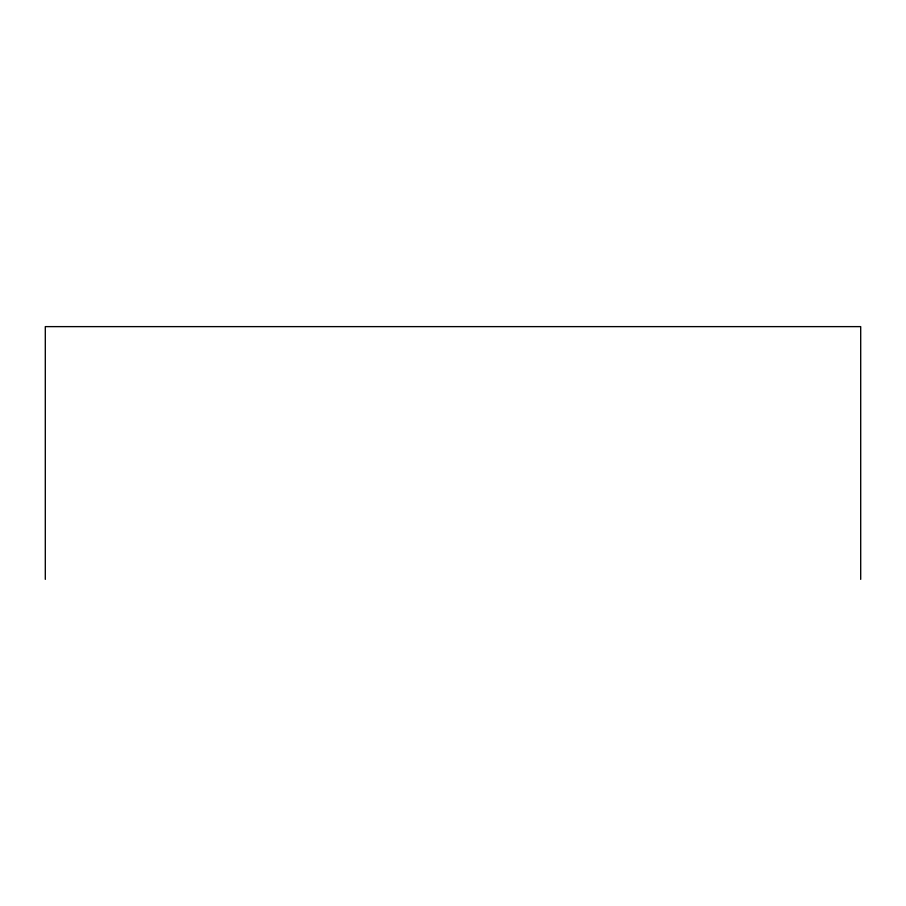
<?xml version="1.0" encoding="UTF-8"?>
<svg xmlns="http://www.w3.org/2000/svg" width="906" height="906" viewBox="0 0 906 906"><rect width="100%" height="100%" fill="white"/><g stroke="black" fill="none" stroke-linecap="round" stroke-linejoin="round"><path stroke-width="1.36" d="M860.7 579.376L860.7 326.624L45.3 326.624L45.3 579.376"/></g></svg>
